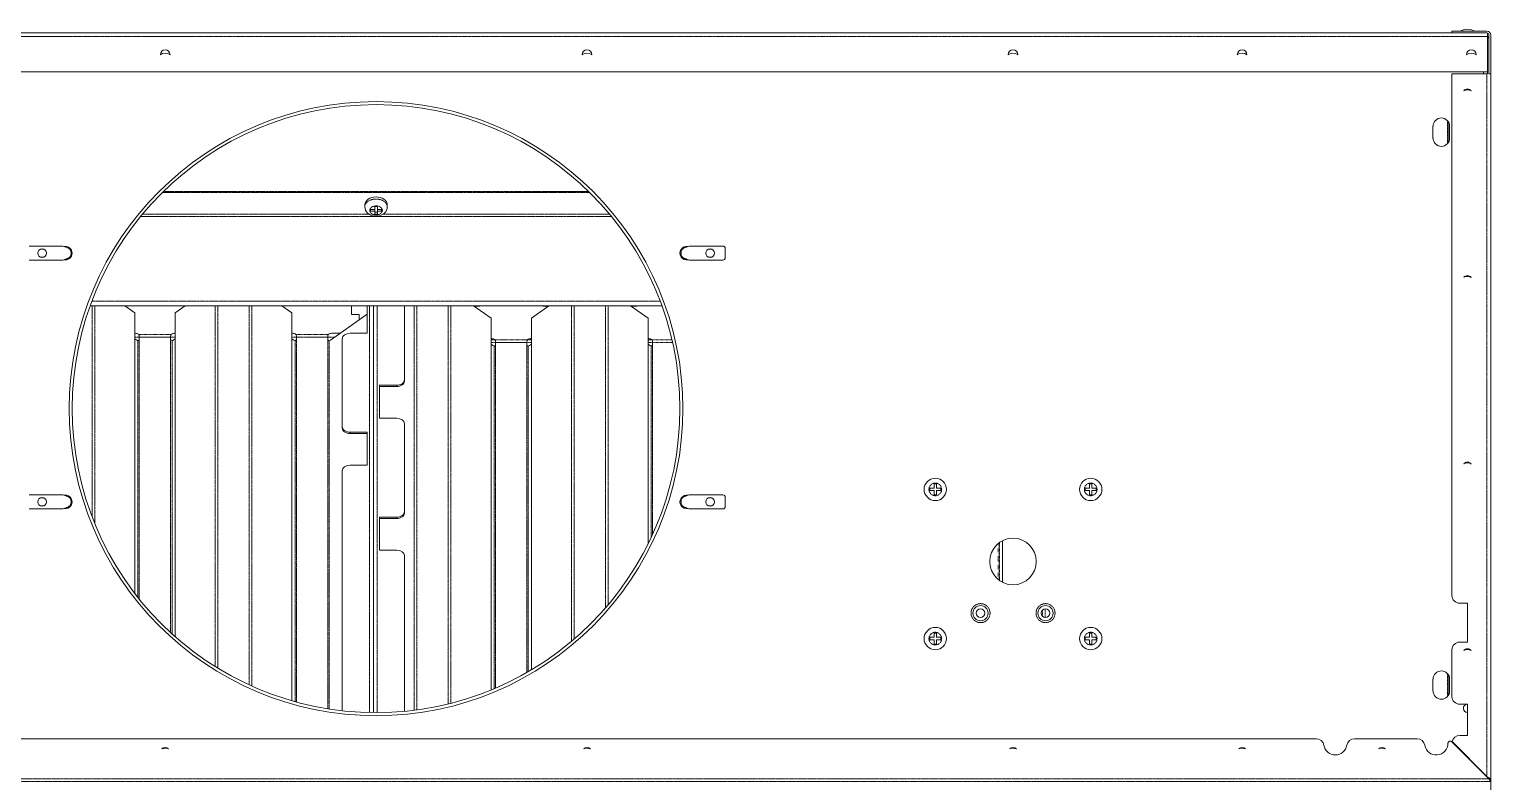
# Model space of a CAD drawing. Header units: millimetres. Extents: x 46989 to 543236, y 252623 to 526638.
# Drawn here: x 68417 to 85351, y 517449 to 526162 of the extents above; entities that cross this region are included whole.
import ezdxf

# ---------------------------------------------------------------- set-up
doc = ezdxf.new("R2010")
doc.units = ezdxf.units.MM
doc.linetypes.add('PHANTOM', pattern=[20, 10, -2, 2, -2, 2, -2])

msp = doc.modelspace()

# ---------------------------------------------------------------- linework, layer by layer
at = {"color": 7, "linetype": 'PHANTOM', "lineweight": 13, "ltscale": 0.03937}
for p, q in [((59558, 526076), (85313, 526076)), ((85307, 525647), (85307, 517510)), ((74901, 524282), (69970, 524282)), ((74912, 524271), (69958, 524271)), ((69708, 523995), (75163, 523995)), ((69727, 524019), (72354, 524019)), ((72516, 524019), (75143, 524019)), ((69142, 523014), (75728, 523014)), ((69145, 520518), (69145, 522959)), ((69176, 520440), (69176, 522959)), ((70570, 518784), (70570, 522959)), ((70601, 518764), (70601, 522959)), ((70965, 518571), (70965, 522959)), ((70996, 518557), (70996, 522959)), ((72361, 518250), (72361, 522959)), ((72448, 522959), (72448, 518249)), ((72878, 518277), (72878, 522959)), ((72909, 518281), (72909, 522959)), ((73272, 518350), (73272, 522959)), ((73303, 518358), (73303, 522959)), ((74698, 519072), (74698, 522959)), ((74729, 519099), (74729, 522959)), ((75093, 519460), (75093, 522959)), ((75124, 519496), (75124, 522959)), ((69676, 519583), (69676, 522555)), ((69692, 519563), (69692, 522577)), ((70055, 519175), (70055, 522577)), ((70071, 519161), (70071, 522555)), ((71496, 518377), (71496, 522555)), ((71512, 518372), (71512, 522577)), ((71876, 518294), (71876, 522577)), ((71891, 518291), (71891, 522555)), ((73804, 518526), (73804, 522493)), ((73820, 518533), (73820, 522515)), ((74183, 518713), (74183, 522515)), ((74199, 518723), (74199, 522493)), ((75624, 520277), (75624, 522493)), ((75640, 520312), (75640, 522515)), ((59520, 517452), (85350, 517452)), ((59542, 517482), (85329, 517482))]:
    msp.add_line(p, q, dxfattribs=at)
at = {"color": 7, "lineweight": 13, "ltscale": 0.03937}
for p, q in [((59970, 526119), (84901, 526119)), ((59558, 525667), (85313, 525667)), ((84901, 519606), (84901, 525647)), ((85351, 525647), (85351, 517454)), ((69122, 522959), (75749, 522959)), ((72404, 518249), (72404, 522959)), ((72764, 522103), (72764, 522959)), ((69639, 519631), (69639, 522877)), ((70107, 519129), (70107, 522877)), ((71459, 518387), (71459, 522877)), ((73767, 518510), (73767, 522815)), ((74235, 518744), (74235, 522815)), ((75587, 520200), (75587, 522815)), ((72044, 522578), (72044, 521560)), ((72764, 520576), (72764, 521594)), ((72044, 521051), (72044, 518271)), ((72764, 518264), (72764, 520067)), ((61542, 517946), (83329, 517946)), ((83772, 517946), (84499, 517946)), ((85329, 517482), (84899, 517912)), ((85307, 517510), (84903, 517914)), ((85350, 517452), (85350, 508872))]:
    msp.add_line(p, q, dxfattribs=at)
at = {"color": 7, "lineweight": 13, "ltscale": 0.000732662}
msp.add_line((84901, 526119), (84901, 526140), dxfattribs=at)
at = {"color": 7, "lineweight": 13, "ltscale": 0.014118}
for p, q in [((84901, 526140), (85307, 526140)), ((84901, 526119), (85307, 526119)), ((85307, 525647), (84901, 525647))]:
    msp.add_line(p, q, dxfattribs=at)
at = {"color": 7, "lineweight": 13, "ltscale": 0.001482}
msp.add_line((85313, 526076), (85313, 526119), dxfattribs=at)
at = {"color": 7, "lineweight": 13, "ltscale": 0.014193}
msp.add_line((85313, 525667), (85313, 526076), dxfattribs=at)
at = {"color": 7, "lineweight": 13, "ltscale": 0.015625}
for p, q in [((85330, 526097), (85330, 525647)), ((85351, 526097), (85351, 525647)), ((85081, 519066), (85081, 519516))]:
    msp.add_line(p, q, dxfattribs=at)
at = {"color": 7, "lineweight": 13, "ltscale": 7.55731e-05}
for p, q in [((69935, 525865), (69935, 525867)), ((70048, 525865), (70048, 525867)), ((74823, 525867), (74823, 525865)), ((74935, 525867), (74935, 525865)), ((79758, 525867), (79758, 525865)), ((79871, 525867), (79871, 525865)), ((82414, 525867), (82414, 525865)), ((82526, 525867), (82526, 525865)), ((85069, 525867), (85069, 525865)), ((85181, 525867), (85181, 525865))]:
    msp.add_line(p, q, dxfattribs=at)
at = {"color": 7, "lineweight": 13, "ltscale": 0.000699982}
for p, q in [((85267, 525647), (85267, 525667)), ((85313, 525667), (85313, 525647))]:
    msp.add_line(p, q, dxfattribs=at)
at = {"color": 7, "lineweight": 13, "ltscale": 0.000732482}
msp.add_line((85351, 525647), (85330, 525647), dxfattribs=at)
at = {"color": 7, "lineweight": 13, "ltscale": 0.0047}
for p, q in [((84681, 524902), (84681, 525038)), ((84874, 525038), (84874, 524902)), ((84681, 518501), (84681, 518636)), ((84874, 518636), (84874, 518501))]:
    msp.add_line(p, q, dxfattribs=at)
at = {"color": 7, "linetype": 'PHANTOM', "lineweight": 13, "ltscale": 0.009074}
for p, q in [((84851, 525101), (84851, 524839)), ((84851, 518699), (84851, 518438))]:
    msp.add_line(p, q, dxfattribs=at)
at = {"color": 7, "lineweight": 13, "ltscale": 0.008486}
for p, q in [((84857, 524848), (84857, 525092)), ((84857, 518446), (84857, 518691))]:
    msp.add_line(p, q, dxfattribs=at)
at = {"color": 7, "lineweight": 13, "ltscale": 0.000830943}
msp.add_line((72306, 524128), (72306, 524104), dxfattribs=at)
at = {"color": 7, "lineweight": 13, "ltscale": 0.001193}
for p, q in [((72421, 524109), (72421, 524074)), ((72450, 524074), (72450, 524109)), ((72421, 524054), (72421, 524020)), ((72450, 524020), (72450, 524054))]:
    msp.add_line(p, q, dxfattribs=at)
at = {"color": 7, "lineweight": 13, "ltscale": 0.001}
for p, q in [((72450, 524109), (72421, 524109)), ((72421, 524045), (72450, 524045)), ((72421, 524020), (72450, 524020)), ((78930, 520897), (78901, 520897)), ((78901, 520771), (78930, 520771)), ((78930, 519169), (78901, 519169)), ((78901, 519043), (78930, 519043))]:
    msp.add_line(p, q, dxfattribs=at)
at = {"color": 7, "lineweight": 13, "ltscale": 0.000830823}
msp.add_line((72565, 524128), (72565, 524104), dxfattribs=at)
at = {"color": 7, "lineweight": 13, "ltscale": 0.000707071}
for p, q in [((72372, 524074), (72372, 524054)), ((72421, 524054), (72421, 524074)), ((72498, 524054), (72498, 524074))]:
    msp.add_line(p, q, dxfattribs=at)
at = {"color": 7, "lineweight": 13, "ltscale": 0.001687}
for p, q in [((72421, 524074), (72372, 524074)), ((72372, 524054), (72421, 524054)), ((72498, 524074), (72450, 524074)), ((72450, 524054), (72498, 524054)), ((78901, 520897), (78901, 520849)), ((78930, 520849), (78930, 520897)), ((80701, 520897), (80701, 520849)), ((80730, 520849), (80730, 520897)), ((78901, 520849), (78852, 520849)), ((78852, 520820), (78901, 520820)), ((78978, 520849), (78930, 520849)), ((78930, 520820), (78978, 520820)), ((80701, 520849), (80652, 520849)), ((80652, 520820), (80701, 520820)), ((78901, 519121), (78852, 519121)), ((78852, 519092), (78901, 519092)), ((78978, 519121), (78930, 519121)), ((78930, 519092), (78978, 519092)), ((80701, 519121), (80652, 519121)), ((80652, 519092), (80701, 519092))]:
    msp.add_line(p, q, dxfattribs=at)
at = {"color": 7, "lineweight": 13, "ltscale": 2.70336e-05}
msp.add_line((72435, 523996), (72435, 523996), dxfattribs=at)
at = {"color": 7, "lineweight": 13, "ltscale": 0.000883808}
msp.add_line((72450, 524054), (72450, 524080), dxfattribs=at)
at = {"color": 7, "lineweight": 13, "ltscale": 0.013534}
for p, q in [((68806, 523651), (68417, 523651)), ((76064, 523651), (76454, 523651)), ((68806, 523488), (68417, 523488)), ((76064, 523488), (76454, 523488)), ((68806, 520771), (68417, 520771)), ((76064, 520771), (76454, 520771)), ((68806, 520608), (68417, 520608)), ((76064, 520608), (76454, 520608))]:
    msp.add_line(p, q, dxfattribs=at)
at = {"color": 7, "lineweight": 13, "ltscale": 0.00136}
for p, q in [((68546, 523616), (68585, 523616)), ((76286, 523616), (76325, 523616)), ((68546, 520736), (68585, 520736)), ((76286, 520736), (76325, 520736))]:
    msp.add_line(p, q, dxfattribs=at)
at = {"color": 7, "lineweight": 13, "ltscale": 0.002104}
for p, q in [((68863, 523630), (68806, 523651)), ((76008, 523630), (76064, 523651)), ((68863, 523510), (68806, 523488)), ((76008, 523510), (76064, 523488)), ((68863, 520750), (68806, 520771)), ((76008, 520750), (76064, 520771)), ((68863, 520630), (68806, 520608)), ((76008, 520630), (76064, 520608))]:
    msp.add_line(p, q, dxfattribs=at)
at = {"color": 7, "lineweight": 13, "ltscale": 0.00368}
for p, q in [((76481, 523517), (76481, 523623)), ((76481, 520637), (76481, 520743))]:
    msp.add_line(p, q, dxfattribs=at)
at = {"color": 7, "lineweight": 13, "ltscale": 0.001235}
for p, q in [((68583, 523523), (68548, 523523)), ((76323, 523523), (76288, 523523)), ((68583, 520643), (68548, 520643)), ((76323, 520643), (76288, 520643))]:
    msp.add_line(p, q, dxfattribs=at)
at = {"color": 7, "lineweight": 13, "ltscale": 0.001659}
for p, q in [((68901, 523594), (68901, 523546)), ((75970, 523546), (75970, 523594)), ((68901, 520714), (68901, 520666)), ((75970, 520666), (75970, 520714))]:
    msp.add_line(p, q, dxfattribs=at)
at = {"color": 7, "lineweight": 13, "ltscale": 0.004889}
for p, q in [((69639, 522877), (69524, 522959)), ((70222, 522959), (70107, 522877)), ((71459, 522877), (71344, 522959))]:
    msp.add_line(p, q, dxfattribs=at)
at = {"color": 7, "lineweight": 13, "ltscale": 0.003417}
msp.add_line((72149, 522959), (72149, 522860), dxfattribs=at)
at = {"color": 7, "lineweight": 13, "ltscale": 0.010988}
msp.add_line((72332, 522959), (72332, 522642), dxfattribs=at)
at = {"color": 7, "lineweight": 13, "ltscale": 0.008614}
for p, q in [((73767, 522815), (73564, 522959)), ((74437, 522959), (74235, 522815)), ((75587, 522815), (75384, 522959))]:
    msp.add_line(p, q, dxfattribs=at)
at = {"color": 7, "lineweight": 13, "ltscale": 0.002423}
for p, q in [((73566, 522957), (73636, 522957)), ((74366, 522957), (74435, 522957)), ((75386, 522957), (75456, 522957))]:
    msp.add_line(p, q, dxfattribs=at)
at = {"color": 7, "lineweight": 13, "ltscale": 4.48152e-05}
for p, q in [((73636, 522959), (73636, 522957)), ((74366, 522957), (74366, 522959)), ((75456, 522959), (75456, 522957))]:
    msp.add_line(p, q, dxfattribs=at)
at = {"color": 7, "lineweight": 13, "ltscale": 0.018146}
msp.add_line((71906, 522561), (72332, 522863), dxfattribs=at)
at = {"color": 7, "lineweight": 13, "ltscale": 0.003125}
for p, q in [((72239, 522860), (72149, 522860)), ((85081, 519516), (84991, 519516)), ((85081, 519066), (84991, 519066)), ((85081, 518346), (84991, 518346)), ((85081, 517986), (84991, 517986))]:
    msp.add_line(p, q, dxfattribs=at)
at = {"color": 7, "lineweight": 13, "ltscale": 0.002204}
msp.add_line((72239, 522860), (72239, 522797), dxfattribs=at)
at = {"color": 7, "lineweight": 13, "ltscale": 0.0003411}
for p, q in [((69649, 522641), (69639, 522641)), ((73776, 522579), (73767, 522579)), ((75597, 522579), (75587, 522579))]:
    msp.add_line(p, q, dxfattribs=at)
at = {"color": 7, "linetype": 'PHANTOM', "lineweight": 13, "ltscale": 0.001841}
for p, q in [((69639, 522598), (69692, 522598)), ((71459, 522598), (71512, 522598)), ((73767, 522536), (73820, 522536)), ((75587, 522536), (75640, 522536))]:
    msp.add_line(p, q, dxfattribs=at)
at = {"color": 7, "linetype": 'PHANTOM', "lineweight": 13, "ltscale": 0.013251}
for p, q in [((70064, 522629), (69683, 522629)), ((71885, 522629), (71503, 522629)), ((74192, 522567), (73811, 522567))]:
    msp.add_line(p, q, dxfattribs=at)
at = {"color": 7, "lineweight": 13, "ltscale": 0.000455601}
for p, q in [((69692, 522598), (69692, 522611)), ((70055, 522598), (70055, 522611)), ((71512, 522598), (71512, 522611)), ((71876, 522598), (71876, 522611)), ((73820, 522536), (73820, 522549)), ((74183, 522536), (74183, 522549)), ((75640, 522536), (75640, 522549))]:
    msp.add_line(p, q, dxfattribs=at)
at = {"color": 7, "lineweight": 13, "ltscale": 0.000724732}
for p, q in [((69692, 522577), (69692, 522598)), ((70055, 522577), (70055, 522598)), ((71512, 522577), (71512, 522598)), ((71876, 522577), (71876, 522598)), ((73820, 522515), (73820, 522536)), ((74183, 522515), (74183, 522536)), ((75640, 522515), (75640, 522536))]:
    msp.add_line(p, q, dxfattribs=at)
at = {"color": 7, "linetype": 'PHANTOM', "lineweight": 13, "ltscale": 0.012625}
for p, q in [((70055, 522598), (69692, 522598)), ((71876, 522598), (71512, 522598)), ((74183, 522536), (73820, 522536))]:
    msp.add_line(p, q, dxfattribs=at)
at = {"color": 7, "linetype": 'PHANTOM', "lineweight": 13, "ltscale": 0.001791}
for p, q in [((70055, 522598), (70107, 522598)), ((74183, 522536), (74235, 522536))]:
    msp.add_line(p, q, dxfattribs=at)
at = {"color": 7, "lineweight": 13, "ltscale": 0.000291149}
for p, q in [((70107, 522641), (70099, 522641)), ((74235, 522579), (74226, 522579))]:
    msp.add_line(p, q, dxfattribs=at)
at = {"color": 7, "lineweight": 13, "ltscale": 0.00034113}
msp.add_line((71469, 522641), (71459, 522641), dxfattribs=at)
at = {"color": 7, "linetype": 'PHANTOM', "lineweight": 13, "ltscale": 0.002846}
msp.add_line((71876, 522598), (71958, 522598), dxfattribs=at)
at = {"color": 7, "lineweight": 13, "ltscale": 0.003479}
msp.add_line((72019, 522641), (71919, 522641), dxfattribs=at)
at = {"color": 7, "lineweight": 13, "ltscale": 0.006874}
for p, q in [((72134, 522642), (72332, 522642)), ((72134, 521497), (72332, 521497)), ((72134, 521481), (72332, 521481)), ((72134, 521115), (72332, 521115))]:
    msp.add_line(p, q, dxfattribs=at)
at = {"color": 7, "lineweight": 13, "ltscale": 0.000974227}
msp.add_line((69639, 522577), (69662, 522561), dxfattribs=at)
at = {"color": 7, "lineweight": 13, "ltscale": 0.000913048}
msp.add_line((70086, 522561), (70107, 522576), dxfattribs=at)
at = {"color": 7, "lineweight": 13, "ltscale": 0.000974252}
msp.add_line((71459, 522577), (71482, 522561), dxfattribs=at)
at = {"color": 7, "linetype": 'PHANTOM', "lineweight": 13, "ltscale": 0.001528}
for p, q in [((73767, 522567), (73811, 522567)), ((75587, 522567), (75631, 522567))]:
    msp.add_line(p, q, dxfattribs=at)
at = {"color": 7, "lineweight": 13, "ltscale": 0.000974183}
for p, q in [((73767, 522515), (73789, 522499)), ((75587, 522515), (75610, 522499))]:
    msp.add_line(p, q, dxfattribs=at)
at = {"color": 7, "linetype": 'PHANTOM', "lineweight": 13, "ltscale": 0.001478}
msp.add_line((74192, 522567), (74235, 522567), dxfattribs=at)
at = {"color": 7, "lineweight": 13, "ltscale": 0.000912979}
msp.add_line((74213, 522499), (74235, 522514), dxfattribs=at)
at = {"color": 7, "linetype": 'PHANTOM', "lineweight": 13, "ltscale": 0.008104}
msp.add_line((75864, 522567), (75631, 522567), dxfattribs=at)
at = {"color": 7, "linetype": 'PHANTOM', "lineweight": 13, "ltscale": 0.00804}
msp.add_line((75871, 522536), (75640, 522536), dxfattribs=at)
at = {"color": 7, "lineweight": 13, "ltscale": 0.000530333}
for p, q in [((72764, 522103), (72764, 522088)), ((72044, 521560), (72044, 521545)), ((72764, 520576), (72764, 520560))]:
    msp.add_line(p, q, dxfattribs=at)
at = {"color": 7, "lineweight": 13, "ltscale": 0.006875}
for p, q in [((72674, 522039), (72476, 522039)), ((72674, 522024), (72476, 522024)), ((72674, 521658), (72476, 521658)), ((72674, 520512), (72476, 520512)), ((72674, 520497), (72476, 520497)), ((72674, 520130), (72476, 520130))]:
    msp.add_line(p, q, dxfattribs=at)
at = {"color": 7, "lineweight": 13, "ltscale": 0.013258}
for p, q in [((72476, 522039), (72476, 521658)), ((72332, 521497), (72332, 521115)), ((72476, 520512), (72476, 520130))]:
    msp.add_line(p, q, dxfattribs=at)
at = {"color": 7, "linetype": 'PHANTOM', "lineweight": 13, "ltscale": 0.000530333}
for p, q in [((72674, 522039), (72674, 522024)), ((72134, 521497), (72134, 521481)), ((72674, 520512), (72674, 520497))]:
    msp.add_line(p, q, dxfattribs=at)
at = {"color": 7, "lineweight": 13, "ltscale": 0.000999991}
for p, q in [((80730, 520897), (80701, 520897)), ((78852, 520849), (78852, 520820)), ((78978, 520820), (78978, 520849)), ((80652, 520849), (80652, 520820)), ((80701, 520771), (80730, 520771)), ((80778, 520820), (80778, 520849)), ((80730, 519169), (80701, 519169)), ((80701, 519043), (80730, 519043))]:
    msp.add_line(p, q, dxfattribs=at)
at = {"color": 7, "lineweight": 13, "ltscale": 0.001688}
for p, q in [((78901, 520820), (78901, 520771)), ((78930, 520771), (78930, 520820)), ((80701, 520820), (80701, 520771)), ((80778, 520849), (80730, 520849)), ((80730, 520820), (80778, 520820)), ((80730, 520771), (80730, 520820)), ((78901, 519169), (78901, 519121)), ((78901, 519092), (78901, 519043)), ((78930, 519121), (78930, 519169)), ((78930, 519043), (78930, 519092)), ((80701, 519169), (80701, 519121)), ((80701, 519092), (80701, 519043)), ((80730, 519121), (80730, 519169)), ((80778, 519121), (80730, 519121)), ((80730, 519092), (80778, 519092)), ((80730, 519043), (80730, 519092))]:
    msp.add_line(p, q, dxfattribs=at)
at = {"color": 7, "lineweight": 13, "ltscale": 0.000358981}
msp.add_line((68900, 520644), (68890, 520649), dxfattribs=at)
at = {"color": 7, "lineweight": 13, "ltscale": 0.000358953}
msp.add_line((75980, 520649), (75971, 520644), dxfattribs=at)
at = {"color": 7, "linetype": 'PHANTOM', "lineweight": 13, "ltscale": 0.000436978}
msp.add_line((76003, 520618), (76003, 520630), dxfattribs=at)
at = {"color": 7, "linetype": 'PHANTOM', "lineweight": 13, "ltscale": 0.000403577}
msp.add_line((76019, 520613), (76019, 520624), dxfattribs=at)
at = {"color": 7, "linetype": 'PHANTOM', "lineweight": 13, "ltscale": 0.01531}
msp.add_line((79659, 519778), (79659, 520219), dxfattribs=at)
at = {"color": 7, "lineweight": 13, "ltscale": 0.016794}
msp.add_line((79695, 519757), (79695, 520240), dxfattribs=at)
at = {"color": 7, "linetype": 'PHANTOM', "lineweight": 13, "ltscale": 0.014473}
msp.add_line((79644, 519790), (79644, 520207), dxfattribs=at)
at = {"color": 7, "linetype": 'PHANTOM', "lineweight": 13, "ltscale": 0.002615}
msp.add_line((80158, 519363), (80158, 519439), dxfattribs=at)
at = {"color": 7, "linetype": 'PHANTOM', "lineweight": 13, "ltscale": 0.003496}
msp.add_line((80189, 519351), (80189, 519451), dxfattribs=at)
at = {"color": 7, "lineweight": 13, "ltscale": 0.000999871}
for p, q in [((78852, 519121), (78852, 519092)), ((78978, 519092), (78978, 519121)), ((80652, 519121), (80652, 519092)), ((80778, 519092), (80778, 519121))]:
    msp.add_line(p, q, dxfattribs=at)
at = {"color": 7, "lineweight": 13, "ltscale": 0.01875}
msp.add_line((84901, 518436), (84901, 518976), dxfattribs=at)
at = {"color": 7, "lineweight": 13, "ltscale": 0.0125}
msp.add_line((85081, 517986), (85081, 518346), dxfattribs=at)
at = {"color": 7, "lineweight": 13, "ltscale": 0.000207856}
msp.add_line((85211, 517600), (85217, 517600), dxfattribs=at)
at = {"color": 7, "linetype": 'PHANTOM', "lineweight": 13, "ltscale": 0.000207856}
msp.add_line((85307, 517504), (85307, 517510), dxfattribs=at)
at = {"color": 7, "lineweight": 13, "ltscale": 0.000181844}
msp.add_line((85310, 517501), (85310, 517506), dxfattribs=at)
at = {"color": 7, "lineweight": 13, "ltscale": 0.000347107}
msp.add_line((85346, 517477), (85336, 517477), dxfattribs=at)
at = {"color": 7, "lineweight": 13, "ltscale": 0.000463531}
msp.add_line((85350, 517468), (85350, 517455), dxfattribs=at)
at = {"color": 7, "lineweight": 13, "ltscale": 0.000111978}
msp.add_line((85350, 517452), (85350, 517455), dxfattribs=at)
at = {"color": 7, "lineweight": 13, "ltscale": 1.24954e-05}
msp.add_line((85351, 517454), (85350, 517454), dxfattribs=at)
at = {"color": 7, "lineweight": 13, "ltscale": 0.000266668}
msp.add_line((85351, 517446), (85351, 517454), dxfattribs=at)
at = {"color": 7, "lineweight": 13, "ltscale": 0.03937}
for points in [[(85330, 526097), (85328, 526085), (85325, 526077), (85316, 526062), (85313, 526058)], [(72306, 524104), (72308, 524085), (72314, 524066), (72323, 524049), (72337, 524033), (72354, 524019), (72374, 524008), (72396, 524001), (72419, 523997), (72435, 523996)], [(72565, 524104), (72563, 524085), (72557, 524066), (72547, 524048), (72533, 524032), (72516, 524019), (72496, 524008), (72474, 524001), (72451, 523997), (72435, 523996)], [(69692, 522611), (69691, 522618), (69688, 522625), (69683, 522629)], [(70064, 522629), (70060, 522625), (70057, 522619), (70055, 522611)], [(71512, 522611), (71511, 522618), (71508, 522625), (71503, 522629)], [(71885, 522629), (71880, 522625), (71877, 522619), (71876, 522611)], [(69676, 522555), (69680, 522556), (69684, 522558), (69690, 522566), (69692, 522577)], [(70055, 522577), (70056, 522570), (70059, 522563), (70065, 522557), (70071, 522555)], [(71496, 522555), (71500, 522556), (71505, 522558), (71510, 522566), (71512, 522577)], [(71876, 522577), (71877, 522570), (71879, 522563), (71885, 522557), (71891, 522555)], [(73804, 522493), (73808, 522494), (73812, 522497), (73818, 522504), (73820, 522515)], [(73820, 522549), (73819, 522556), (73815, 522563), (73811, 522567)], [(74192, 522567), (74188, 522563), (74185, 522557), (74183, 522549)], [(74183, 522515), (74184, 522508), (74187, 522501), (74193, 522495), (74199, 522493)], [(75624, 522493), (75628, 522494), (75632, 522497), (75638, 522504), (75640, 522515)], [(75640, 522549), (75639, 522556), (75635, 522563), (75631, 522567)], [(85346, 517477), (85342, 517483), (85336, 517489), (85327, 517496), (85307, 517510)], [(85321, 517489), (85317, 517496), (85307, 517510)], [(85350, 517455), (85343, 517464), (85329, 517482)], [(85350, 517468), (85343, 517473), (85329, 517482)]]:
    msp.add_lwpolyline(points, dxfattribs=at)
for centre, radius in [((72435, 521769), 3555), ((72435, 521769), 3555), ((72435, 521769), 3520), ((68565, 523570), 50.4), ((76305, 523570), 50.4), ((78915, 520834), 130), ((80715, 520834), 130), ((68565, 520690), 50.4), ((76305, 520690), 50.4), ((79815, 519999), 270), ((79439, 519401), 50.4), ((80192, 519401), 87.8), ((80192, 519401), 50.4), ((78915, 519106), 130), ((80715, 519106), 130)]:
    msp.add_circle(centre, radius, dxfattribs=at)
at = {"color": 7, "linetype": 'PHANTOM', "lineweight": 13, "ltscale": 0.03937}
for centre, radius in [((78915, 520834), 73.4), ((80715, 520834), 73.4), ((79439, 519401), 110), ((80192, 519401), 110), ((78915, 519106), 73.4), ((80715, 519106), 73.4)]:
    msp.add_circle(centre, radius, dxfattribs=at)
at = {"color": 7, "lineweight": 13, "ltscale": 0.03937}
for centre, radius, start, end in [((85080, 525963), 198, 90, 116.8538), ((85080, 525963), 198, 63.1462, 90), ((85307, 526097), 43.4, 0, 90), ((85307, 526097), 22.3, 0, 90), ((69992, 525867), 56.2, 0, 180), ((69992, 525795), 90, 51.3911, 128.6087), ((74879, 525867), 56.2, 0, 180), ((74879, 525795), 90, 51.3913, 128.6089), ((79815, 525867), 56.2, 0, 180), ((79815, 525795), 90, 51.3908, 128.6085), ((82470, 525867), 56.2, 0, 180), ((82470, 525795), 90, 51.3909, 128.6085), ((85125, 525867), 56.2, 0, 180), ((85125, 525795), 90, 51.3909, 128.6085), ((85081, 525413), 56.2, 39.8318, 138.2326), ((85080, 525370), 90, 60.8441, 117.2203), ((84778, 525038), 96.3, 0, 180), ((84778, 524902), 96.3, 180, 0), ((68835, 523569), 78.5, 0, 101.3747), ((68835, 523570), 67.5, 49.5741, 80.9741), ((68839, 523567), 67.1, 23.2112, 69.1765), ((76035, 523569), 78.5, 78.6253, 282.2852), ((76031, 523567), 67.1, 110.8235, 156.7889), ((76035, 523570), 67.5, 99.0259, 130.4259), ((76454, 523624), 27, 356.4793, 90), ((68835, 523569), 78.5, 257.7148, 0), ((68835, 523570), 67.5, 279.0259, 310.4259), ((68839, 523572), 67.1, 290.8235, 336.7888), ((68835, 523570), 67.5, 346.1659, 13.8341), ((76035, 523570), 67.5, 166.1659, 193.8341), ((76031, 523572), 67.1, 203.2111, 249.1765), ((76035, 523570), 67.5, 229.5741, 260.9741), ((76454, 523515), 27, 270, 3.5207), ((85081, 523253), 56.2, 39.8318, 138.2327), ((85080, 523210), 90, 60.8441, 117.2203), ((85081, 521093), 56.2, 38.0872, 140.0093), ((85080, 521050), 90, 60.0573, 118.0393), ((68835, 520689), 78.5, 0, 101.3747), ((68835, 520690), 67.5, 49.5741, 80.9741), ((68839, 520687), 67.1, 23.2112, 69.1765), ((76035, 520689), 78.5, 78.6253, 282.2852), ((76031, 520687), 67.1, 110.8235, 156.7889), ((76035, 520690), 67.5, 99.0259, 130.4259), ((76454, 520744), 27, 356.4793, 90), ((68835, 520689), 78.5, 257.7148, 0), ((68835, 520690), 67.5, 279.0259, 310.4259), ((68839, 520692), 67.1, 290.8235, 336.7888), ((68835, 520690), 67.5, 346.1659, 13.8341), ((76035, 520690), 67.5, 166.1659, 193.8341), ((76031, 520692), 67.1, 203.2111, 249.1765), ((76035, 520690), 67.5, 229.5741, 260.9741), ((76454, 520635), 27, 270, 3.5207), ((84991, 519606), 90, 180, 270), ((79439, 519401), 87.8, 270, 180), ((79439, 519401), 87.8, 180, 270), ((84991, 518976), 90, 90, 180), ((85081, 518933), 56.2, 38.0875, 140.0091), ((85080, 518890), 90, 60.0574, 118.0392), ((84778, 518636), 96.3, 0, 180), ((84778, 518501), 96.3, 180, 0), ((84991, 518436), 90, 180, 270), ((85080, 518299), 47.2, 93.9981, 270.8748), ((69991, 517788), 56.2, 47.2573, 133.7622), ((74879, 517788), 56.2, 46.2378, 132.7427), ((79815, 517788), 56.2, 45.7129, 132.2466), ((82470, 517788), 56.2, 46.2371, 132.742), ((83329, 517856), 90, 9.7346, 90), ((83550, 517894), 135, 189.7346, 350.2654), ((83772, 517856), 90, 90, 170.2654), ((84090, 517788), 56.2, 46.2381, 132.743), ((84499, 517856), 90, 9.7346, 90), ((84720, 517894), 135, 189.7346, 0), ((84881, 517893), 25.9, 45, 178.273), ((84991, 517896), 90, 90, 168.2702), ((69992, 517748), 90, 65.1961, 115.8234), ((74879, 517748), 90, 64.1766, 114.8039), ((79815, 517748), 90, 63.6588, 114.3006), ((82470, 517748), 90, 64.1759, 114.8033), ((84090, 517748), 90, 64.1769, 114.8042), ((85277, 517451), 74.1, 14.4703, 20.8913), ((85291, 517454), 59.8, 0.0122, 6.2972)]:
    msp.add_arc(centre, radius, start, end, dxfattribs=at)
for centre, major_axis, ratio, start_param, end_param in [((72435, 524128), (-130, 0), 0.707107, 3.141593, 6.283185), ((69649, 522611), (43.2, 0), 0.707154, 0.658042, 1.570716), ((70099, 522611), (43.2, 0), 0.707122, 1.570958, 2.483632), ((71469, 522611), (43.2, 0), 0.707154, 0.658042, 1.570716), ((71919, 522611), (43.2, 0), 0.707122, 1.570958, 2.483632), ((72134, 522578), (-90, 0), 0.707107, 4.712389, 6.283185), ((69662, 522592), (24.9, -35.2), 0.500066, 5.326919, 5.81574), ((70086, 522592), (-24.9, -35.2), 0.500066, 0.467445, 0.956267), ((71482, 522592), (24.9, -35.2), 0.500066, 5.326919, 5.81574), ((71906, 522592), (-24.9, -35.2), 0.500066, 0.467445, 0.956267), ((73776, 522549), (43.2, 0), 0.707154, 0.658042, 1.570716), ((73789, 522530), (24.9, -35.2), 0.500066, 5.326919, 5.81574), ((74226, 522549), (43.2, 0), 0.707122, 1.570958, 2.483632), ((74213, 522530), (-24.9, -35.2), 0.500066, 0.467445, 0.956267), ((75597, 522549), (43.2, 0), 0.707154, 0.658042, 1.570716), ((75610, 522530), (24.9, -35.2), 0.500066, 5.326919, 5.81574), ((72674, 522103), (-90, 0), 0.707107, 1.570796, 3.141593), ((72674, 522088), (-90, 0), 0.707107, 1.570796, 3.141593), ((72674, 521594), (-90, 0), 0.707107, 3.141593, 4.712389), ((72134, 521560), (-90, 0), 0.707107, 6.283185, 7.853982), ((72134, 521545), (-90, 0), 0.707107, 6.283185, 7.853982), ((72134, 521051), (-90, 0), 0.707107, 4.712389, 6.283185), ((72674, 520576), (-90, 0), 0.707107, 1.570796, 3.141593), ((72674, 520560), (-90, 0), 0.707107, 1.570796, 3.141593), ((72674, 520067), (-90, 0), 0.707107, 3.141593, 4.712389)]:
    msp.add_ellipse(centre, major_axis=major_axis, ratio=ratio, start_param=start_param, end_param=end_param, dxfattribs=at)
at = {"color": 7, "linetype": 'PHANTOM', "lineweight": 13, "ltscale": 0.03937}
for centre, major_axis, start_param, end_param in [((72435, 524104), (-130, 0), 3.141614, 6.283206), ((72435, 524064), (-73.4, 0), 4.705503, 10.988688)]:
    msp.add_ellipse(centre, major_axis=major_axis, ratio=0.707107, start_param=start_param, end_param=end_param, dxfattribs=at)

doc.saveas('drawing.dxf')
